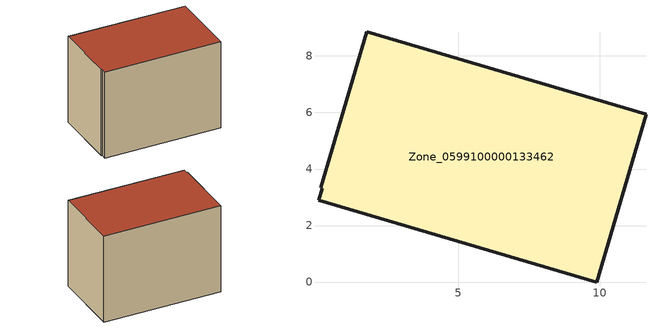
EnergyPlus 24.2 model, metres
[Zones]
Zone_0599100000133462
 floor ground (C_G): 0.06,2.89 0.19,3.32 0.13,3.34 1.76,8.85 11.64,5.93 9.89,0 z0.56
 wall outside (C_F): 11.64,5.93 1.76,8.85 0.13,3.34 0.19,3.32 0.06,2.89 9.89,0 11.64,5.93 z0.56:8.39
 roof outside (C_R): 0.19,3.32 0.06,2.89 9.89,0 11.64,5.93 1.76,8.85 0.13,3.34 z8.39
[BUILDING]
Pand.0599100000133462: North Axis=0; Terrain=City; Loads Convergence Tolerance Value=0.04; Temperature Convergence Tolerance Value=0.4; Solar Distribution=FullExterior; Maximum Number of Warmup Days=25; Minimum Number of Warmup Days=1
[Site:Location]
Rotterdam.The.Hague.AP_ZH_NLD Design_Conditions: Latitude=51.96; Longitude=4.45; Time Zone=1; Elevation=-4.5
[SITE:GROUNDTEMPERATURE:BUILDINGSURFACE]
18, 18, 18, 18, 18, 18, 18, 18, 18, 18, 18, 18
[MATERIAL] Thermal Absorptance=0.9; Solar Absorptance=0.7; Visible Absorptance=0.7
Name | Roughness | Thickness | Conductivity | Density | Specific Heat
G.TC.1965-1974 | MediumSmooth | 0.15 | 0.882353 | 540 | 1210
F.TC.1965-1974 | Rough | 0.3 | 0.697674 | 1920 | 840
R.TC.1965-1974 | MediumRough | 0.2 | 0.232558 | 1500 | 1000
[CONSTRUCTION]
C_G: G.TC.1965-1974
C_F: F.TC.1965-1974
C_R: R.TC.1965-1974
[ZONE]
Zone_0599100000133462: Type=1; Multiplier=1; Ceiling Height=Autocalculate; Volume=Autocalculate; Floor Area=autocalculate; Part of Total Floor Area=Yes
[ZONEINFILTRATION:DESIGNFLOWRATE]
Infil_Zone_0599100000133462: Zone or ZoneList or Space or SpaceList=Zone_0599100000133462; Schedule=AlwaysOn; Design Flow Rate Calculation Method=Flow/Area; Flow Rate per Floor Area=0.003; Constant Term Coefficient=1; Temperature Term Coefficient=0; Velocity Term Coefficient=0; Velocity Squared Term Coefficient=0
[HVACTEMPLATE:ZONE:IDEALLOADSAIRSYSTEM]
Zone_0599100000133462: Maximum Heating Supply Air Temperature=50; Minimum Cooling Supply Air Temperature=13; Maximum Heating Supply Air Humidity Ratio=0.0156; Minimum Cooling Supply Air Humidity Ratio=0.0077; Heating Limit=NoLimit; Cooling Limit=NoLimit; Dehumidification Control Type=ConstantSensibleHeatRatio; Cooling Sensible Heat Ratio=0.7; Dehumidification Setpoint=60; Humidification Control Type=None; Humidification Setpoint=30; Outdoor Air Method=None; Outdoor Air Flow Rate per Person=0.00944; Outdoor Air Flow Rate per Zone Floor Area=0; Outdoor Air Flow Rate per Zone=0; Demand Controlled Ventilation Type=None; Outdoor Air Economizer Type=NoEconomizer; Heat Recovery Type=None; Sensible Heat Recovery Effectiveness=0.7; Latent Heat Recovery Effectiveness=0.65
[ZONECONTROL:THERMOSTAT]
ThermostatControl_Zone_0599100000133462: Zone or ZoneList=Zone_0599100000133462; Control Type Schedule=DualSetpointControlType; Control 1=Thermostat_Zone_0599100000133462; Temperature Difference Between Cutout And Setpoint=0
[THERMOSTATSETPOINT:DUALSETPOINT]
Thermostat_Zone_0599100000133462: Heating Setpoint Temperature Schedule=HeatingSetpoint_Zone_0599100000133462; Cooling Setpoint Temperature Schedule=CoolingSetpoint_Zone_0599100000133462
[SCHEDULE:COMPACT]
HeatingSetpoint_Zone_0599100000133462: Through: 12/31, For: AllDays, Until: 24:00, 21
CoolingSetpoint_Zone_0599100000133462: Through: 12/31, For: AllDays, Until: 24:00, 24
DualSetpointControlType: Through: 12/31, For: AllDays, Until: 24:00, 4
AlwaysOn: Through: 12/31, For: AllDays, Until: 24:00, 1
